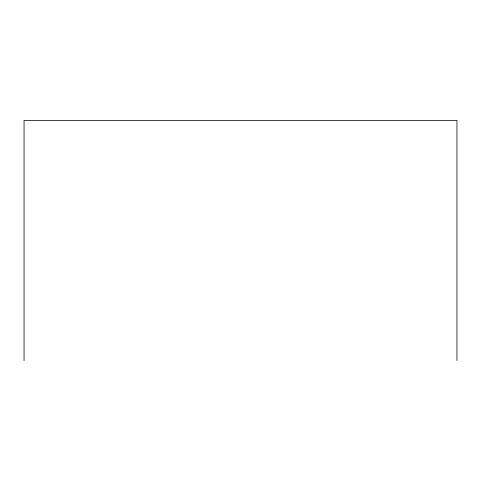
<?xml version="1.0" encoding="UTF-8"?>
<svg xmlns="http://www.w3.org/2000/svg" width="481" height="481" viewBox="0 0 481 481"><rect width="100%" height="100%" fill="white"/><g stroke="black" fill="none" stroke-linecap="round" stroke-linejoin="round"><path stroke-width="0.72" d="M456.95 360.624L456.95 120.376L24.05 120.376L24.05 360.624"/></g></svg>
